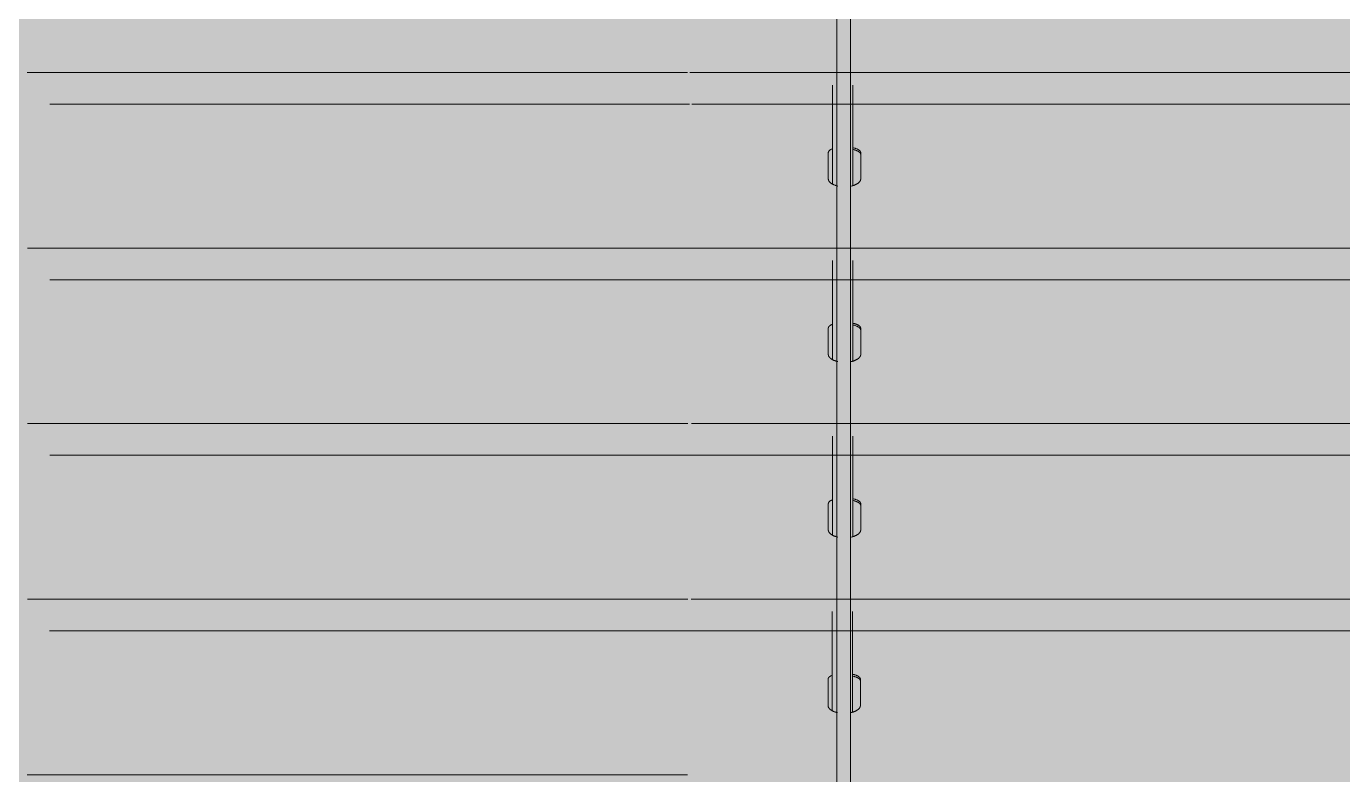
# Model space of a CAD drawing. Header units: millimetres. Extents: x 126 to 12547, y 1644 to 26714.
# Drawn here: x 840.5 to 934.3, y 25354.6 to 25407.9 of the extents above; entities that cross this region are included whole.
import ezdxf

# ---------------------------------------------------------------- set-up
doc = ezdxf.new("R2010")
doc.units = ezdxf.units.MM
doc.layers.add('cono piramide', color=4, linetype='Continuous')
for name, color, linetype, lineweight in [('F_ARREDI_pareti', 1, 'Continuous', 0), ('F_INFISSI', 4, 'Continuous', 5), ('F_MINERAL WALL', 6, 'Continuous', 5), ('F_Tendaggio', 252, 'Continuous', 5), ('F_VETRO', 140, 'Continuous', 5)]:
    doc.layers.add(name, color=color, linetype=linetype, lineweight=lineweight)

# ---------------------------------------------------------------- blocks, each defined once
blk = doc.blocks.new('TENDAGGIO_infisso piccolo_prospetto_fronte')
at = {"layer": 'F_Tendaggio'}
for p, q in [((734476.591, 513502.077), (734718.176, 513502.077)), ((734476.736, 513499.82), (734718.32, 513499.82)), ((734476.457, 513489.58), (734718.041, 513489.58)), ((734476.42, 513487.323), (734718.004, 513487.323)), ((734476.71, 513477.083), (734718.295, 513477.083)), ((734476.296, 513474.826), (734717.88, 513474.826)), ((734476.693, 513464.585), (734718.278, 513464.585)), ((734476.561, 513462.328), (734718.145, 513462.328))]:
    blk.add_line(p, q, dxfattribs=at)
for points in [[(734487.071, 514024.902), (734487.072, 513364.885)], [(734488.029, 513364.838), (734488.033, 513715.015)], [(734429.398, 513502.078), (734476.436, 513502.078)], [(734486.758, 513501.192), (734486.758, 513494.132)], [(734488.2, 513501.192), (734488.2, 513494.025)], [(734476.581, 513499.821), (734431.014, 513499.821)], [(734486.459, 513494.504), (734486.459, 513496.378), (734486.459, 513496.383), (734486.46, 513496.389), (734486.46, 513496.394), (734486.461, 513496.399), (734486.462, 513496.404), (734486.463, 513496.41), (734486.464, 513496.415), (734486.466, 513496.42), (734486.468, 513496.425), (734486.469, 513496.431), (734486.471, 513496.436), (734486.474, 513496.441), (734486.476, 513496.446), (734486.478, 513496.451), (734486.481, 513496.456), (734486.484, 513496.461), (734486.487, 513496.466), (734486.49, 513496.472), (734486.493, 513496.477), (734486.497, 513496.482), (734486.501, 513496.487), (734486.504, 513496.492), (734486.508, 513496.497), (734486.513, 513496.502), (734486.517, 513496.506), (734486.521, 513496.511), (734486.526, 513496.516), (734486.531, 513496.521), (734486.536, 513496.526), (734486.541, 513496.531), (734486.547, 513496.536), (734486.556, 513496.544), (734486.567, 513496.552), (734486.577, 513496.56), (734486.588, 513496.568), (734486.6, 513496.576), (734486.612, 513496.584), (734486.625, 513496.592), (734486.638, 513496.599), (734486.651, 513496.607), (734486.665, 513496.614), (734486.68, 513496.621), (734486.695, 513496.629), (734486.725, 513496.642), (734486.758, 513496.656)], [(734488.2, 513496.733), (734488.261, 513496.719), (734488.319, 513496.704), (734488.348, 513496.696), (734488.375, 513496.688), (734488.402, 513496.679), (734488.429, 513496.67), (734488.468, 513496.656), (734488.486, 513496.648), (734488.505, 513496.64), (734488.522, 513496.632), (734488.539, 513496.624), (734488.556, 513496.616), (734488.572, 513496.608), (734488.587, 513496.599), (734488.602, 513496.59), (734488.616, 513496.582), (734488.63, 513496.573), (734488.643, 513496.564), (734488.655, 513496.554), (734488.667, 513496.545), (734488.678, 513496.536), (734488.684, 513496.531), (734488.689, 513496.526), (734488.694, 513496.521), (734488.699, 513496.516), (734488.704, 513496.511), (734488.708, 513496.506), (734488.712, 513496.502), (734488.717, 513496.497), (734488.721, 513496.492), (734488.724, 513496.487), (734488.728, 513496.482), (734488.732, 513496.477), (734488.735, 513496.472), (734488.738, 513496.466), (734488.741, 513496.461), (734488.744, 513496.456), (734488.747, 513496.451), (734488.749, 513496.446), (734488.752, 513496.441), (734488.754, 513496.436), (734488.756, 513496.431), (734488.757, 513496.425), (734488.759, 513496.42), (734488.761, 513496.415), (734488.762, 513496.41), (734488.763, 513496.404), (734488.764, 513496.399), (734488.765, 513496.394), (734488.765, 513496.389), (734488.766, 513496.383), (734488.766, 513496.378), (734488.766, 513494.837), (734488.766, 513494.489), (734488.765, 513494.483), (734488.765, 513494.48), (734488.765, 513494.477), (734488.765, 513494.473), (734488.764, 513494.47), (734488.764, 513494.466), (734488.763, 513494.462), (734488.762, 513494.455), (734488.76, 513494.448), (734488.758, 513494.441), (734488.757, 513494.434), (734488.755, 513494.428), (734488.753, 513494.421), (734488.75, 513494.414), (734488.748, 513494.406), (734488.745, 513494.399), (734488.741, 513494.391), (734488.736, 513494.38), (734488.731, 513494.37), (734488.725, 513494.359), (734488.719, 513494.349), (734488.713, 513494.339), (734488.706, 513494.328), (734488.698, 513494.318), (734488.691, 513494.309), (734488.683, 513494.299), (734488.675, 513494.29), (734488.667, 513494.28), (734488.658, 513494.271), (734488.65, 513494.264), (734488.643, 513494.256), (734488.635, 513494.248), (734488.627, 513494.241), (734488.61, 513494.227), (734488.593, 513494.213), (734488.576, 513494.2), (734488.558, 513494.187), (734488.54, 513494.175), (734488.521, 513494.163), (734488.498, 513494.149), (734488.475, 513494.136), (734488.451, 513494.123), (734488.427, 513494.111), (734488.403, 513494.1), (734488.378, 513494.089), (734488.353, 513494.078), (734488.328, 513494.068), (734488.299, 513494.057), (734488.271, 513494.047), (734488.242, 513494.038), (734488.212, 513494.028), (734488.183, 513494.02), (734488.154, 513494.012), (734488.094, 513493.997)], [(734488.766, 513496.242), (734488.766, 513496.248), (734488.766, 513496.254), (734488.765, 513496.26), (734488.764, 513496.266), (734488.763, 513496.271), (734488.762, 513496.277), (734488.761, 513496.283), (734488.759, 513496.289), (734488.757, 513496.294), (734488.755, 513496.3), (734488.753, 513496.306), (734488.751, 513496.312), (734488.748, 513496.318), (734488.745, 513496.323), (734488.742, 513496.329), (734488.739, 513496.334), (734488.736, 513496.34), (734488.732, 513496.345), (734488.728, 513496.351), (734488.724, 513496.356), (734488.72, 513496.362), (734488.715, 513496.367), (734488.71, 513496.373), (734488.705, 513496.378), (734488.7, 513496.384), (734488.695, 513496.389), (734488.69, 513496.394), (734488.684, 513496.4), (734488.678, 513496.405), (734488.672, 513496.41), (734488.666, 513496.415), (734488.659, 513496.421), (734488.646, 513496.431), (734488.631, 513496.441), (734488.616, 513496.451), (734488.6, 513496.461), (734488.584, 513496.47), (734488.567, 513496.48), (734488.549, 513496.489), (734488.53, 513496.498), (734488.513, 513496.506), (734488.495, 513496.513), (734488.458, 513496.528), (734488.42, 513496.542), (734488.379, 513496.556), (734488.337, 513496.568), (734488.293, 513496.58), (734488.247, 513496.591), (734488.2, 513496.602)], [(734487.133, 513493.997), (734487.1, 513494.005), (734487.067, 513494.013), (734487.035, 513494.022), (734487.003, 513494.031), (734486.973, 513494.041), (734486.942, 513494.051), (734486.913, 513494.062), (734486.884, 513494.073), (734486.856, 513494.085), (734486.829, 513494.097), (734486.802, 513494.109), (734486.776, 513494.122), (734486.751, 513494.135), (734486.727, 513494.149), (734486.704, 513494.163), (734486.682, 513494.177), (734486.668, 513494.186), (734486.655, 513494.196), (734486.643, 513494.205), (734486.631, 513494.214), (734486.619, 513494.224), (734486.607, 513494.233), (734486.596, 513494.243), (734486.586, 513494.253), (734486.576, 513494.263), (734486.566, 513494.272), (734486.556, 513494.282), (734486.548, 513494.293), (734486.539, 513494.303), (734486.531, 513494.313), (734486.523, 513494.323), (734486.516, 513494.333), (734486.509, 513494.344), (734486.503, 513494.354), (734486.497, 513494.365), (734486.491, 513494.375), (734486.486, 513494.386), (734486.484, 513494.391), (734486.481, 513494.396), (734486.479, 513494.402), (734486.477, 513494.407), (734486.475, 513494.412), (734486.473, 513494.418), (734486.472, 513494.423), (734486.47, 513494.428), (734486.468, 513494.434), (734486.467, 513494.439), (734486.466, 513494.444), (734486.465, 513494.45), (734486.463, 513494.455), (734486.463, 513494.461), (734486.462, 513494.466), (734486.461, 513494.471), (734486.46, 513494.477), (734486.46, 513494.482), (734486.459, 513494.488), (734486.459, 513494.493), (734486.459, 513494.498), (734486.459, 513494.504)], [(734429.419, 513489.58), (734476.457, 513489.58)], [(734486.758, 513488.695), (734486.758, 513481.634)], [(734488.2, 513488.695), (734488.2, 513481.527)], [(734476.581, 513487.323), (734431.014, 513487.323)], [(734486.459, 513482.006), (734486.459, 513483.881), (734486.459, 513483.886), (734486.46, 513483.891), (734486.46, 513483.897), (734486.461, 513483.902), (734486.462, 513483.907), (734486.463, 513483.912), (734486.464, 513483.918), (734486.466, 513483.923), (734486.468, 513483.928), (734486.469, 513483.933), (734486.471, 513483.938), (734486.474, 513483.944), (734486.476, 513483.949), (734486.478, 513483.954), (734486.481, 513483.959), (734486.484, 513483.964), (734486.487, 513483.969), (734486.49, 513483.974), (734486.493, 513483.979), (734486.497, 513483.984), (734486.501, 513483.989), (734486.504, 513483.994), (734486.508, 513483.999), (734486.513, 513484.004), (734486.517, 513484.009), (734486.521, 513484.014), (734486.526, 513484.019), (734486.531, 513484.024), (734486.536, 513484.029), (734486.541, 513484.033), (734486.547, 513484.038), (734486.556, 513484.046), (734486.567, 513484.055), (734486.577, 513484.063), (734486.588, 513484.071), (734486.6, 513484.079), (734486.612, 513484.087), (734486.625, 513484.094), (734486.638, 513484.102), (734486.651, 513484.109), (734486.665, 513484.117), (734486.68, 513484.124), (734486.695, 513484.131), (734486.725, 513484.145), (734486.758, 513484.158)], [(734488.2, 513484.236), (734488.261, 513484.222), (734488.319, 513484.207), (734488.348, 513484.199), (734488.375, 513484.191), (734488.402, 513484.182), (734488.429, 513484.173), (734488.468, 513484.158), (734488.486, 513484.151), (734488.505, 513484.143), (734488.522, 513484.135), (734488.539, 513484.127), (734488.556, 513484.119), (734488.572, 513484.11), (734488.587, 513484.102), (734488.602, 513484.093), (734488.616, 513484.084), (734488.63, 513484.075), (734488.643, 513484.066), (734488.655, 513484.057), (734488.667, 513484.048), (734488.678, 513484.038), (734488.684, 513484.033), (734488.689, 513484.029), (734488.694, 513484.024), (734488.699, 513484.019), (734488.704, 513484.014), (734488.708, 513484.009), (734488.712, 513484.004), (734488.717, 513483.999), (734488.721, 513483.994), (734488.724, 513483.989), (734488.728, 513483.984), (734488.732, 513483.979), (734488.735, 513483.974), (734488.738, 513483.969), (734488.741, 513483.964), (734488.744, 513483.959), (734488.747, 513483.954), (734488.749, 513483.949), (734488.752, 513483.944), (734488.754, 513483.938), (734488.756, 513483.933), (734488.757, 513483.928), (734488.759, 513483.923), (734488.761, 513483.918), (734488.762, 513483.912), (734488.763, 513483.907), (734488.764, 513483.902), (734488.765, 513483.897), (734488.765, 513483.891), (734488.766, 513483.886), (734488.766, 513483.881), (734488.766, 513482.339), (734488.766, 513481.992), (734488.765, 513481.986), (734488.765, 513481.983), (734488.765, 513481.979), (734488.765, 513481.976), (734488.764, 513481.972), (734488.764, 513481.968), (734488.763, 513481.965), (734488.762, 513481.958), (734488.76, 513481.95), (734488.758, 513481.944), (734488.757, 513481.937), (734488.755, 513481.93), (734488.753, 513481.924), (734488.75, 513481.916), (734488.748, 513481.909), (734488.745, 513481.901), (734488.741, 513481.894), (734488.736, 513481.883), (734488.731, 513481.872), (734488.725, 513481.862), (734488.719, 513481.852), (734488.713, 513481.841), (734488.706, 513481.831), (734488.698, 513481.821), (734488.691, 513481.811), (734488.683, 513481.802), (734488.675, 513481.792), (734488.667, 513481.783), (734488.658, 513481.774), (734488.65, 513481.766), (734488.643, 513481.759), (734488.635, 513481.751), (734488.627, 513481.744), (734488.61, 513481.729), (734488.593, 513481.716), (734488.576, 513481.703), (734488.558, 513481.69), (734488.54, 513481.678), (734488.521, 513481.666), (734488.498, 513481.652), (734488.475, 513481.639), (734488.451, 513481.626), (734488.427, 513481.614), (734488.403, 513481.602), (734488.378, 513481.591), (734488.353, 513481.581), (734488.328, 513481.571), (734488.299, 513481.56), (734488.271, 513481.55), (734488.242, 513481.54), (734488.212, 513481.531), (734488.183, 513481.523), (734488.154, 513481.515), (734488.094, 513481.5)], [(734488.766, 513483.745), (734488.766, 513483.751), (734488.766, 513483.756), (734488.765, 513483.762), (734488.764, 513483.768), (734488.763, 513483.774), (734488.762, 513483.78), (734488.761, 513483.785), (734488.759, 513483.791), (734488.757, 513483.797), (734488.755, 513483.803), (734488.753, 513483.809), (734488.751, 513483.815), (734488.748, 513483.82), (734488.745, 513483.826), (734488.742, 513483.831), (734488.739, 513483.837), (734488.736, 513483.842), (734488.732, 513483.848), (734488.728, 513483.854), (734488.724, 513483.859), (734488.72, 513483.865), (734488.715, 513483.87), (734488.71, 513483.876), (734488.705, 513483.881), (734488.7, 513483.886), (734488.695, 513483.892), (734488.69, 513483.897), (734488.684, 513483.902), (734488.678, 513483.908), (734488.672, 513483.913), (734488.666, 513483.918), (734488.659, 513483.923), (734488.646, 513483.933), (734488.631, 513483.944), (734488.616, 513483.953), (734488.6, 513483.963), (734488.584, 513483.973), (734488.567, 513483.982), (734488.549, 513483.991), (734488.53, 513484), (734488.513, 513484.008), (734488.495, 513484.016), (734488.458, 513484.031), (734488.42, 513484.045), (734488.379, 513484.058), (734488.337, 513484.071), (734488.293, 513484.083), (734488.247, 513484.094), (734488.2, 513484.104)], [(734487.133, 513481.5), (734487.1, 513481.507), (734487.067, 513481.516), (734487.035, 513481.525), (734487.003, 513481.534), (734486.973, 513481.544), (734486.942, 513481.554), (734486.913, 513481.565), (734486.884, 513481.576), (734486.856, 513481.587), (734486.829, 513481.599), (734486.802, 513481.612), (734486.776, 513481.625), (734486.751, 513481.638), (734486.727, 513481.652), (734486.704, 513481.666), (734486.682, 513481.68), (734486.668, 513481.689), (734486.655, 513481.698), (734486.643, 513481.708), (734486.631, 513481.717), (734486.619, 513481.726), (734486.607, 513481.736), (734486.596, 513481.746), (734486.586, 513481.755), (734486.576, 513481.765), (734486.566, 513481.775), (734486.556, 513481.785), (734486.548, 513481.795), (734486.539, 513481.805), (734486.531, 513481.815), (734486.523, 513481.826), (734486.516, 513481.836), (734486.509, 513481.846), (734486.503, 513481.857), (734486.497, 513481.867), (734486.491, 513481.878), (734486.486, 513481.888), (734486.484, 513481.894), (734486.481, 513481.899), (734486.479, 513481.904), (734486.477, 513481.91), (734486.475, 513481.915), (734486.473, 513481.92), (734486.472, 513481.926), (734486.47, 513481.931), (734486.468, 513481.936), (734486.467, 513481.942), (734486.466, 513481.947), (734486.465, 513481.952), (734486.463, 513481.958), (734486.463, 513481.963), (734486.462, 513481.969), (734486.461, 513481.974), (734486.46, 513481.979), (734486.46, 513481.985), (734486.459, 513481.99), (734486.459, 513481.996), (734486.459, 513482.001), (734486.459, 513482.006)], [(734429.419, 513477.083), (734476.457, 513477.083)], [(734486.758, 513476.197), (734486.758, 513469.137)], [(734486.758, 513476.197), (734486.758, 513469.137)], [(734488.2, 513476.197), (734488.2, 513469.03)], [(734488.2, 513476.197), (734488.2, 513469.03)], [(734476.581, 513474.826), (734431.014, 513474.826)], [(734476.581, 513474.826), (734431.014, 513474.826)], [(734486.459, 513469.509), (734486.459, 513471.383), (734486.459, 513471.389), (734486.46, 513471.394), (734486.46, 513471.399), (734486.461, 513471.404), (734486.462, 513471.41), (734486.463, 513471.415), (734486.464, 513471.42), (734486.466, 513471.425), (734486.468, 513471.431), (734486.469, 513471.436), (734486.471, 513471.441), (734486.474, 513471.446), (734486.476, 513471.451), (734486.478, 513471.456), (734486.481, 513471.462), (734486.484, 513471.467), (734486.487, 513471.472), (734486.49, 513471.477), (734486.493, 513471.482), (734486.497, 513471.487), (734486.501, 513471.492), (734486.504, 513471.497), (734486.508, 513471.502), (734486.513, 513471.507), (734486.517, 513471.512), (734486.521, 513471.517), (734486.526, 513471.521), (734486.531, 513471.526), (734486.536, 513471.531), (734486.541, 513471.536), (734486.547, 513471.541), (734486.556, 513471.549), (734486.567, 513471.557), (734486.577, 513471.565), (734486.588, 513471.573), (734486.6, 513471.581), (734486.612, 513471.589), (734486.625, 513471.597), (734486.638, 513471.605), (734486.651, 513471.612), (734486.665, 513471.619), (734486.68, 513471.627), (734486.695, 513471.634), (734486.725, 513471.648), (734486.758, 513471.661)], [(734486.459, 513469.509), (734486.459, 513471.383), (734486.459, 513471.389), (734486.46, 513471.394), (734486.46, 513471.399), (734486.461, 513471.404), (734486.462, 513471.41), (734486.463, 513471.415), (734486.464, 513471.42), (734486.466, 513471.425), (734486.468, 513471.431), (734486.469, 513471.436), (734486.471, 513471.441), (734486.474, 513471.446), (734486.476, 513471.451), (734486.478, 513471.456), (734486.481, 513471.461), (734486.484, 513471.467), (734486.487, 513471.472), (734486.49, 513471.477), (734486.493, 513471.482), (734486.497, 513471.487), (734486.501, 513471.492), (734486.504, 513471.497), (734486.508, 513471.502), (734486.513, 513471.507), (734486.517, 513471.512), (734486.521, 513471.517), (734486.526, 513471.521), (734486.531, 513471.526), (734486.536, 513471.531), (734486.541, 513471.536), (734486.547, 513471.541), (734486.556, 513471.549), (734486.567, 513471.557), (734486.577, 513471.565), (734486.588, 513471.573), (734486.6, 513471.581), (734486.612, 513471.589), (734486.625, 513471.597), (734486.638, 513471.604), (734486.651, 513471.612), (734486.665, 513471.619), (734486.68, 513471.627), (734486.695, 513471.634), (734486.725, 513471.648), (734486.758, 513471.661)], [(734488.2, 513471.738), (734488.261, 513471.725), (734488.319, 513471.71), (734488.348, 513471.702), (734488.375, 513471.693), (734488.402, 513471.684), (734488.429, 513471.675), (734488.468, 513471.661), (734488.486, 513471.653), (734488.505, 513471.645), (734488.522, 513471.638), (734488.539, 513471.629), (734488.556, 513471.621), (734488.572, 513471.613), (734488.587, 513471.604), (734488.602, 513471.596), (734488.616, 513471.587), (734488.63, 513471.578), (734488.643, 513471.569), (734488.655, 513471.56), (734488.667, 513471.55), (734488.678, 513471.541), (734488.684, 513471.536), (734488.689, 513471.531), (734488.694, 513471.526), (734488.699, 513471.521), (734488.704, 513471.517), (734488.708, 513471.512), (734488.712, 513471.507), (734488.717, 513471.502), (734488.721, 513471.497), (734488.724, 513471.492), (734488.728, 513471.487), (734488.732, 513471.482), (734488.735, 513471.477), (734488.738, 513471.472), (734488.741, 513471.467), (734488.744, 513471.462), (734488.747, 513471.456), (734488.749, 513471.451), (734488.752, 513471.446), (734488.754, 513471.441), (734488.756, 513471.436), (734488.757, 513471.431), (734488.759, 513471.425), (734488.761, 513471.42), (734488.762, 513471.415), (734488.763, 513471.41), (734488.764, 513471.404), (734488.765, 513471.399), (734488.765, 513471.394), (734488.766, 513471.389), (734488.766, 513471.383), (734488.766, 513469.842), (734488.766, 513469.495), (734488.765, 513469.488), (734488.765, 513469.485), (734488.765, 513469.482), (734488.765, 513469.478), (734488.764, 513469.475), (734488.764, 513469.471), (734488.763, 513469.467), (734488.762, 513469.46), (734488.76, 513469.453), (734488.758, 513469.446), (734488.757, 513469.44), (734488.755, 513469.433), (734488.753, 513469.426), (734488.75, 513469.419), (734488.748, 513469.411), (734488.745, 513469.404), (734488.741, 513469.396), (734488.736, 513469.386), (734488.731, 513469.375), (734488.725, 513469.365), (734488.719, 513469.354), (734488.713, 513469.344), (734488.706, 513469.334), (734488.698, 513469.324), (734488.691, 513469.314), (734488.683, 513469.304), (734488.675, 513469.295), (734488.667, 513469.286), (734488.658, 513469.277), (734488.65, 513469.269), (734488.643, 513469.261), (734488.635, 513469.254), (734488.627, 513469.246), (734488.61, 513469.232), (734488.593, 513469.218), (734488.576, 513469.205), (734488.558, 513469.192), (734488.54, 513469.18), (734488.521, 513469.168), (734488.498, 513469.155), (734488.475, 513469.141), (734488.451, 513469.128), (734488.427, 513469.116), (734488.403, 513469.105), (734488.378, 513469.094), (734488.353, 513469.083), (734488.328, 513469.073), (734488.299, 513469.063), (734488.271, 513469.052), (734488.242, 513469.043), (734488.212, 513469.034), (734488.183, 513469.025), (734488.154, 513469.017), (734488.094, 513469.003)], [(734488.2, 513471.738), (734488.261, 513471.725), (734488.319, 513471.71), (734488.348, 513471.701), (734488.375, 513471.693), (734488.402, 513471.684), (734488.429, 513471.675), (734488.468, 513471.661), (734488.486, 513471.653), (734488.505, 513471.645), (734488.522, 513471.637), (734488.539, 513471.629), (734488.556, 513471.621), (734488.572, 513471.613), (734488.587, 513471.604), (734488.602, 513471.596), (734488.616, 513471.587), (734488.63, 513471.578), (734488.643, 513471.569), (734488.655, 513471.56), (734488.667, 513471.55), (734488.678, 513471.541), (734488.684, 513471.536), (734488.689, 513471.531), (734488.694, 513471.526), (734488.699, 513471.521), (734488.704, 513471.517), (734488.708, 513471.512), (734488.712, 513471.507), (734488.717, 513471.502), (734488.721, 513471.497), (734488.724, 513471.492), (734488.728, 513471.487), (734488.732, 513471.482), (734488.735, 513471.477), (734488.738, 513471.472), (734488.741, 513471.467), (734488.744, 513471.461), (734488.747, 513471.456), (734488.749, 513471.451), (734488.752, 513471.446), (734488.754, 513471.441), (734488.756, 513471.436), (734488.757, 513471.431), (734488.759, 513471.425), (734488.761, 513471.42), (734488.762, 513471.415), (734488.763, 513471.41), (734488.764, 513471.404), (734488.765, 513471.399), (734488.765, 513471.394), (734488.766, 513471.389), (734488.766, 513471.383), (734488.766, 513469.842), (734488.766, 513469.495), (734488.765, 513469.488), (734488.765, 513469.485), (734488.765, 513469.482), (734488.765, 513469.478), (734488.764, 513469.475), (734488.764, 513469.471), (734488.763, 513469.467), (734488.762, 513469.46), (734488.76, 513469.453), (734488.758, 513469.446), (734488.757, 513469.44), (734488.755, 513469.433), (734488.753, 513469.426), (734488.75, 513469.419), (734488.748, 513469.411), (734488.745, 513469.404), (734488.741, 513469.396), (734488.736, 513469.386), (734488.731, 513469.375), (734488.725, 513469.365), (734488.719, 513469.354), (734488.713, 513469.344), (734488.706, 513469.334), (734488.698, 513469.324), (734488.691, 513469.314), (734488.683, 513469.304), (734488.675, 513469.295), (734488.667, 513469.285), (734488.658, 513469.276), (734488.65, 513469.269), (734488.643, 513469.261), (734488.635, 513469.254), (734488.627, 513469.246), (734488.61, 513469.232), (734488.593, 513469.218), (734488.576, 513469.205), (734488.558, 513469.192), (734488.54, 513469.18), (734488.521, 513469.168), (734488.498, 513469.154), (734488.475, 513469.141), (734488.451, 513469.128), (734488.427, 513469.116), (734488.403, 513469.105), (734488.378, 513469.094), (734488.353, 513469.083), (734488.328, 513469.073), (734488.299, 513469.063), (734488.271, 513469.052), (734488.242, 513469.043), (734488.212, 513469.034), (734488.183, 513469.025), (734488.154, 513469.017), (734488.094, 513469.003)], [(734488.766, 513471.247), (734488.766, 513471.253), (734488.766, 513471.259), (734488.765, 513471.265), (734488.764, 513471.271), (734488.763, 513471.277), (734488.762, 513471.282), (734488.761, 513471.288), (734488.759, 513471.294), (734488.757, 513471.3), (734488.755, 513471.306), (734488.753, 513471.311), (734488.751, 513471.317), (734488.748, 513471.323), (734488.745, 513471.328), (734488.742, 513471.334), (734488.739, 513471.339), (734488.736, 513471.345), (734488.732, 513471.351), (734488.728, 513471.356), (734488.724, 513471.362), (734488.72, 513471.367), (734488.715, 513471.373), (734488.71, 513471.378), (734488.705, 513471.384), (734488.7, 513471.389), (734488.695, 513471.394), (734488.69, 513471.4), (734488.684, 513471.405), (734488.678, 513471.41), (734488.672, 513471.415), (734488.666, 513471.421), (734488.659, 513471.426), (734488.646, 513471.436), (734488.631, 513471.446), (734488.616, 513471.456), (734488.6, 513471.466), (734488.584, 513471.475), (734488.567, 513471.485), (734488.549, 513471.494), (734488.53, 513471.503), (734488.513, 513471.511), (734488.495, 513471.519), (734488.458, 513471.533), (734488.42, 513471.548), (734488.379, 513471.561), (734488.337, 513471.574), (734488.293, 513471.586), (734488.247, 513471.597), (734488.2, 513471.607)], [(734488.766, 513471.247), (734488.766, 513471.253), (734488.766, 513471.259), (734488.765, 513471.265), (734488.764, 513471.271), (734488.763, 513471.276), (734488.762, 513471.282), (734488.761, 513471.288), (734488.759, 513471.294), (734488.757, 513471.3), (734488.755, 513471.306), (734488.753, 513471.311), (734488.751, 513471.317), (734488.748, 513471.323), (734488.745, 513471.328), (734488.742, 513471.334), (734488.739, 513471.339), (734488.736, 513471.345), (734488.732, 513471.351), (734488.728, 513471.356), (734488.724, 513471.362), (734488.72, 513471.367), (734488.715, 513471.373), (734488.71, 513471.378), (734488.705, 513471.384), (734488.7, 513471.389), (734488.695, 513471.394), (734488.69, 513471.4), (734488.684, 513471.405), (734488.678, 513471.41), (734488.672, 513471.415), (734488.666, 513471.421), (734488.659, 513471.426), (734488.646, 513471.436), (734488.631, 513471.446), (734488.616, 513471.456), (734488.6, 513471.466), (734488.584, 513471.475), (734488.567, 513471.485), (734488.549, 513471.494), (734488.53, 513471.503), (734488.513, 513471.511), (734488.495, 513471.518), (734488.458, 513471.533), (734488.42, 513471.547), (734488.379, 513471.561), (734488.337, 513471.574), (734488.293, 513471.586), (734488.247, 513471.597), (734488.2, 513471.607)], [(734487.133, 513469.002), (734487.1, 513469.01), (734487.067, 513469.018), (734487.035, 513469.027), (734487.003, 513469.036), (734486.973, 513469.046), (734486.942, 513469.057), (734486.913, 513469.067), (734486.884, 513469.078), (734486.856, 513469.09), (734486.829, 513469.102), (734486.802, 513469.114), (734486.776, 513469.127), (734486.751, 513469.141), (734486.727, 513469.154), (734486.704, 513469.168), (734486.682, 513469.183), (734486.668, 513469.192), (734486.655, 513469.201), (734486.643, 513469.21), (734486.631, 513469.22), (734486.619, 513469.229), (734486.607, 513469.239), (734486.596, 513469.248), (734486.586, 513469.258), (734486.576, 513469.268), (734486.566, 513469.278), (734486.556, 513469.288), (734486.548, 513469.298), (734486.539, 513469.308), (734486.531, 513469.318), (734486.523, 513469.328), (734486.516, 513469.339), (734486.509, 513469.349), (734486.503, 513469.359), (734486.497, 513469.37), (734486.491, 513469.38), (734486.486, 513469.391), (734486.484, 513469.396), (734486.481, 513469.402), (734486.479, 513469.407), (734486.477, 513469.412), (734486.475, 513469.417), (734486.473, 513469.423), (734486.472, 513469.428), (734486.47, 513469.434), (734486.468, 513469.439), (734486.467, 513469.444), (734486.466, 513469.45), (734486.465, 513469.455), (734486.463, 513469.46), (734486.463, 513469.466), (734486.462, 513469.471), (734486.461, 513469.477), (734486.46, 513469.482), (734486.46, 513469.487), (734486.459, 513469.493), (734486.459, 513469.498), (734486.459, 513469.504), (734486.459, 513469.509)], [(734487.133, 513469.002), (734487.1, 513469.01), (734487.067, 513469.018), (734487.035, 513469.027), (734487.003, 513469.036), (734486.973, 513469.046), (734486.942, 513469.056), (734486.913, 513469.067), (734486.884, 513469.078), (734486.856, 513469.09), (734486.829, 513469.102), (734486.802, 513469.114), (734486.776, 513469.127), (734486.751, 513469.141), (734486.727, 513469.154), (734486.704, 513469.168), (734486.682, 513469.183), (734486.668, 513469.192), (734486.655, 513469.201), (734486.643, 513469.21), (734486.631, 513469.219), (734486.619, 513469.229), (734486.607, 513469.239), (734486.596, 513469.248), (734486.586, 513469.258), (734486.576, 513469.268), (734486.566, 513469.278), (734486.556, 513469.288), (734486.548, 513469.298), (734486.539, 513469.308), (734486.531, 513469.318), (734486.523, 513469.328), (734486.516, 513469.339), (734486.509, 513469.349), (734486.503, 513469.359), (734486.497, 513469.37), (734486.491, 513469.38), (734486.486, 513469.391), (734486.484, 513469.396), (734486.481, 513469.401), (734486.479, 513469.407), (734486.477, 513469.412), (734486.475, 513469.417), (734486.473, 513469.423), (734486.472, 513469.428), (734486.47, 513469.434), (734486.468, 513469.439), (734486.467, 513469.444), (734486.466, 513469.45), (734486.465, 513469.455), (734486.463, 513469.46), (734486.463, 513469.466), (734486.462, 513469.471), (734486.461, 513469.477), (734486.46, 513469.482), (734486.46, 513469.487), (734486.459, 513469.493), (734486.459, 513469.498), (734486.459, 513469.504), (734486.459, 513469.509)], [(734429.419, 513464.586), (734476.457, 513464.586)], [(734429.419, 513464.585), (734476.457, 513464.585)], [(734486.738, 513463.699), (734486.738, 513456.639)], [(734488.18, 513463.699), (734488.18, 513456.532)], [(734476.561, 513462.328), (734430.994, 513462.328)], [(734486.438, 513457.011), (734486.438, 513458.885), (734486.439, 513458.89), (734486.439, 513458.896), (734486.44, 513458.901), (734486.441, 513458.906), (734486.442, 513458.912), (734486.443, 513458.917), (734486.444, 513458.922), (734486.445, 513458.927), (734486.447, 513458.932), (734486.449, 513458.938), (734486.451, 513458.943), (734486.453, 513458.948), (734486.455, 513458.953), (734486.458, 513458.958), (734486.461, 513458.963), (734486.463, 513458.968), (734486.466, 513458.974), (734486.47, 513458.979), (734486.473, 513458.984), (734486.476, 513458.989), (734486.48, 513458.994), (734486.484, 513458.999), (734486.488, 513459.004), (734486.492, 513459.009), (734486.496, 513459.014), (734486.501, 513459.018), (734486.506, 513459.023), (734486.511, 513459.028), (734486.516, 513459.033), (734486.521, 513459.038), (734486.526, 513459.043), (734486.536, 513459.051), (734486.546, 513459.059), (734486.557, 513459.067), (734486.568, 513459.075), (734486.58, 513459.083), (734486.592, 513459.091), (734486.604, 513459.099), (734486.617, 513459.106), (734486.631, 513459.114), (734486.645, 513459.121), (734486.659, 513459.128), (734486.674, 513459.136), (734486.705, 513459.15), (734486.738, 513459.163)], [(734488.18, 513459.24), (734488.24, 513459.226), (734488.299, 513459.211), (734488.327, 513459.203), (734488.355, 513459.195), (734488.382, 513459.186), (734488.408, 513459.177), (734488.447, 513459.163), (734488.466, 513459.155), (734488.484, 513459.147), (734488.502, 513459.139), (734488.519, 513459.131), (734488.536, 513459.123), (734488.551, 513459.115), (734488.567, 513459.106), (734488.582, 513459.098), (734488.596, 513459.089), (734488.61, 513459.08), (734488.623, 513459.071), (734488.635, 513459.061), (734488.647, 513459.052), (734488.658, 513459.043), (734488.663, 513459.038), (734488.668, 513459.033), (734488.673, 513459.028), (734488.678, 513459.023), (734488.683, 513459.018), (734488.688, 513459.014), (734488.692, 513459.009), (734488.696, 513459.004), (734488.7, 513458.999), (734488.704, 513458.994), (734488.708, 513458.989), (734488.711, 513458.984), (734488.714, 513458.979), (734488.718, 513458.974), (734488.721, 513458.968), (734488.724, 513458.963), (734488.726, 513458.958), (734488.729, 513458.953), (734488.731, 513458.948), (734488.733, 513458.943), (734488.735, 513458.938), (734488.737, 513458.932), (734488.739, 513458.927), (734488.74, 513458.922), (734488.741, 513458.917), (734488.743, 513458.912), (734488.743, 513458.906), (734488.744, 513458.901), (734488.745, 513458.896), (734488.745, 513458.89), (734488.746, 513458.885), (734488.746, 513457.344), (734488.745, 513456.996), (734488.745, 513456.99), (734488.745, 513456.987), (734488.744, 513456.984), (734488.744, 513456.98), (734488.744, 513456.977), (734488.743, 513456.973), (734488.742, 513456.969), (734488.741, 513456.962), (734488.739, 513456.955), (734488.738, 513456.948), (734488.736, 513456.941), (734488.734, 513456.935), (734488.732, 513456.928), (734488.73, 513456.921), (734488.727, 513456.913), (734488.724, 513456.906), (734488.721, 513456.898), (734488.716, 513456.887), (734488.711, 513456.877), (734488.705, 513456.866), (734488.699, 513456.856), (734488.692, 513456.846), (734488.685, 513456.835), (734488.678, 513456.825), (734488.67, 513456.816), (734488.662, 513456.806), (734488.654, 513456.797), (734488.646, 513456.787), (734488.637, 513456.778), (734488.63, 513456.771), (734488.622, 513456.763), (734488.614, 513456.755), (734488.606, 513456.748), (734488.589, 513456.734), (734488.573, 513456.72), (734488.555, 513456.707), (734488.537, 513456.694), (734488.519, 513456.682), (734488.501, 513456.67), (734488.478, 513456.656), (734488.454, 513456.643), (734488.431, 513456.63), (734488.406, 513456.618), (734488.382, 513456.607), (734488.357, 513456.596), (734488.333, 513456.585), (734488.307, 513456.575), (734488.279, 513456.564), (734488.25, 513456.554), (734488.221, 513456.545), (734488.192, 513456.536), (734488.163, 513456.527), (734488.133, 513456.519), (734488.074, 513456.505)], [(734488.746, 513458.749), (734488.745, 513458.755), (734488.745, 513458.761), (734488.745, 513458.767), (734488.744, 513458.773), (734488.743, 513458.778), (734488.742, 513458.784), (734488.74, 513458.79), (734488.739, 513458.796), (734488.737, 513458.802), (734488.735, 513458.807), (734488.733, 513458.813), (734488.73, 513458.819), (734488.728, 513458.825), (734488.725, 513458.83), (734488.722, 513458.836), (734488.719, 513458.841), (734488.715, 513458.847), (734488.711, 513458.852), (734488.707, 513458.858), (734488.703, 513458.864), (734488.699, 513458.869), (734488.695, 513458.875), (734488.69, 513458.88), (734488.685, 513458.885), (734488.68, 513458.891), (734488.675, 513458.896), (734488.669, 513458.902), (734488.663, 513458.907), (734488.657, 513458.912), (734488.651, 513458.917), (734488.645, 513458.923), (734488.639, 513458.928), (734488.625, 513458.938), (734488.611, 513458.948), (734488.596, 513458.958), (734488.58, 513458.968), (734488.563, 513458.977), (734488.546, 513458.987), (734488.528, 513458.996), (734488.509, 513459.005), (734488.492, 513459.013), (734488.475, 513459.02), (734488.438, 513459.035), (734488.399, 513459.049), (734488.359, 513459.063), (734488.316, 513459.075), (734488.272, 513459.087), (734488.227, 513459.099), (734488.18, 513459.109)], [(734487.112, 513456.504), (734487.079, 513456.512), (734487.047, 513456.52), (734487.014, 513456.529), (734486.983, 513456.538), (734486.952, 513456.548), (734486.922, 513456.558), (734486.892, 513456.569), (734486.864, 513456.58), (734486.836, 513456.592), (734486.808, 513456.604), (734486.782, 513456.616), (734486.756, 513456.629), (734486.731, 513456.642), (734486.707, 513456.656), (734486.684, 513456.67), (734486.661, 513456.684), (734486.648, 513456.694), (734486.635, 513456.703), (734486.622, 513456.712), (734486.61, 513456.721), (734486.598, 513456.731), (734486.587, 513456.74), (734486.576, 513456.75), (734486.565, 513456.76), (734486.555, 513456.77), (734486.545, 513456.78), (734486.536, 513456.79), (734486.527, 513456.8), (734486.519, 513456.81), (734486.51, 513456.82), (734486.503, 513456.83), (734486.495, 513456.84), (734486.489, 513456.851), (734486.482, 513456.861), (734486.476, 513456.872), (734486.471, 513456.882), (734486.466, 513456.893), (734486.463, 513456.898), (734486.461, 513456.903), (734486.459, 513456.909), (734486.457, 513456.914), (734486.455, 513456.919), (734486.453, 513456.925), (734486.451, 513456.93), (734486.449, 513456.935), (734486.448, 513456.941), (734486.447, 513456.946), (734486.445, 513456.952), (734486.444, 513456.957), (734486.443, 513456.962), (734486.442, 513456.968), (734486.441, 513456.973), (734486.44, 513456.978), (734486.44, 513456.984), (734486.439, 513456.989), (734486.439, 513456.995), (734486.439, 513457), (734486.438, 513457.006), (734486.438, 513457.011)], [(734429.398, 513452.087), (734476.436, 513452.087)]]:
    blk.add_lwpolyline(points, dxfattribs=at)
blk = doc.blocks.new('INFISSO L.400 MM_prospetto_fronte')
at = {"layer": 'F_VETRO', "transparency": 33554579}
h = blk.add_hatch(color=153, dxfattribs=at)
h.dxf.hatch_style = 1
h.set_gradient(color1=(102, 153, 204), color2=(251, 252, 254), rotation=45, one_color=1, tint=0.994624)
h.paths.add_polyline_path([(-15858.477, 12715.626), (-16258.477, 12715.626), (-16258.477, 11495.626), (-15858.477, 11495.626)])
blk = doc.blocks.new('RIV.to_pareti e soffitto_slider_armadiature_camera master_sez.......')
at = {"layer": 'F_INFISSI', "true_color": 0x636466}
h = blk.add_hatch(color=251, dxfattribs=at)
h.dxf.hatch_style = 1
h.paths.add_polyline_path([(734352.116, 514201.277), (734352.116, 512921.277), (734812.116, 512921.277), (734812.116, 514201.277)])
h.paths.add_polyline_path([(734382.116, 514171.277), (734782.116, 514171.277), (734782.116, 512951.277), (734382.116, 512951.277)], flags=16)
at = {"layer": 'F_MINERAL WALL', "true_color": 0x636466, "transparency": 33554559}
h = blk.add_hatch(dxfattribs=at)
h.set_pattern_fill('AR-SAND', color=251)
h.set_pattern_definition([(37.5, (2500, 0), (-1.6000313, 48.9413237), [0, -38.608, 0, -43.18, 0, -41.275]), (7.5, (2500, 0), (44.9523283, 71.68251), [0, -20.828, 0, -34.798, 0, -13.335]), (327.5, (2468.76, 0), (79.099237, 0.1437185), [0, -12.7, 0, -45.72, 0, -59.69]), (317.5, (2468.76, 0), (76.355645, 22.2929323), [0, -6.35, 0, -29.972, 0, -34.29])])
h.paths.add_polyline_path([(733693.124, 514601.278), (733693.124, 512521.278), (734878.124, 512521.278), (734878.124, 514601.278)])
h.paths.add_polyline_path([(734822.116, 514211.277), (734822.116, 512911.277), (734342.116, 512911.277), (734342.116, 514211.277)], flags=16)
at = {"color": 1}
blk.add_blockref('INFISSO L.400 MM_prospetto_fronte', (750640.594, 501455.651), dxfattribs=at)
at = {"layer": 'cono piramide', "color": 2, "lineweight": 5}
blk.add_blockref('TENDAGGIO_infisso piccolo_prospetto_fronte', (-21.487, -10.001), dxfattribs=at)

msp = doc.modelspace()

# ---------------------------------------------------------------- block references
at = {"layer": 'F_ARREDI_pareti', "color": 2, "lineweight": 5}
msp.add_blockref('RIV.to_pareti e soffitto_slider_armadiature_camera master_sez.......', (-733567.336, -488087.481), dxfattribs=at)

doc.saveas('drawing.dxf')
